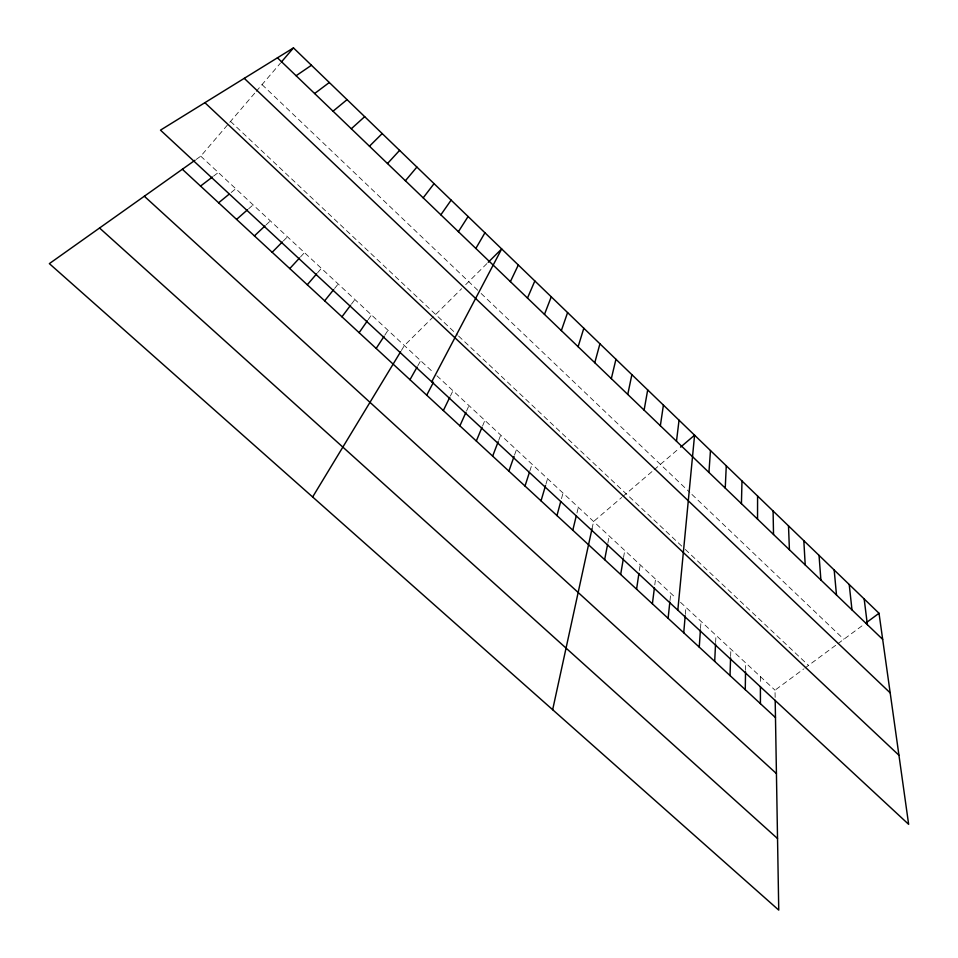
<?xml version="1.0" encoding="UTF-8"?>
<svg xmlns="http://www.w3.org/2000/svg" width="958" height="958" viewBox="0 0 958 958"><rect width="100%" height="100%" fill="white"/><g stroke="black" fill="none" stroke-linecap="round" stroke-linejoin="round"><path stroke-width="0.72" stroke-dasharray="4.79 3.59" d="M745.563 670.337L745.671 662.888M730.631 656.47L730.87 649.129M715.614 642.543L715.973 635.286M700.514 628.52L701.005 621.359M685.317 614.413L685.928 607.348M669.989 600.63L670.768 593.241M654.781 584.883L655.523 579.063M639.333 570.537L640.183 564.801M623.55 557.508L624.748 550.443M607.875 542.97L609.216 536.013M592.02 528.756L593.601 521.487L621.73 497.441M576.956 513.033L578.345 507.297M561.496 498.663L563.005 493.023M545.928 484.221L547.569 478.677M529.834 471.049L532.037 464.235M514.53 455.062L516.41 449.709M498.687 440.357L500.699 435.1M482.604 425.903L484.892 420.394M466.558 411.006L468.989 405.605M450.416 396.013L452.978 390.72M417.832 365.764L420.682 360.687M401.39 350.496L404.396 345.539L461.648 288.681M384.841 335.132L387.99 330.294M368.195 319.673L371.5 314.954M351.442 304.129L354.903 299.519M334.581 288.478L338.198 283.987M196.151 159.447L200.761 156.178L255.295 92.495M256.253 91.369L280.443 63.12M317.625 272.731L321.385 268.36M300.561 256.888L304.476 252.637M283.376 240.937L287.46 236.806M465.696 284.67L487.167 263.342M266.096 224.891L270.336 220.891M248.697 208.736L253.104 204.868M622.82 496.507L653.057 470.665M654.11 469.767L679.533 448.045M231.189 192.486L235.764 188.738M213.574 176.128L218.316 172.512M775.142 697.4L775.01 690.179L803.69 668.971M804.9 668.085L836.729 644.542M837.915 643.668L864.858 623.742M200.761 156.178L433.639 372.746M436.884 375.752L676.18 598.283M680.515 602.307L775.01 690.179M230.531 121.415L457.505 335.049M458.595 336.066L684.251 548.467M685.281 549.437L808.504 665.415M262.037 84.615L480.09 292.489M481.12 293.471L689.832 492.436M691.927 494.436L843.854 639.273M760.389 676.576L760.389 683.713"/><path stroke-width="1.44" d="M757.538 519.128L757.586 496.028M745.264 689.664L745.54 671.821M741.432 503.657L741.983 480.964M730.02 675.57L730.583 657.942M725.242 488.089L726.272 465.804M714.692 661.391L715.542 643.992M699.256 647.129L700.418 629.945M708.932 472.426L710.477 450.535M683.737 632.771L685.198 615.826M677.821 610.162L694.574 435.183L680.599 447.123M668.109 618.329L669.834 602.103M676.48 441.243L679.042 420.191M652.386 603.803L654.422 587.793M660.349 425.747L663.415 405.102M636.579 589.182L638.914 573.411M620.664 574.465L623.311 558.921M644.111 410.144L647.692 389.918M604.642 559.664L607.611 544.36M627.765 394.433L631.873 374.65M552.658 709.71L592.02 528.756M611.324 378.638L615.946 359.274M572.8 530.217L576.261 515.895M556.957 515.584L560.741 501.489M594.774 362.723L599.936 343.802M541.03 500.854L545.521 485.61M578.117 346.712L583.817 328.247M525.008 486.041L529.403 472.414M561.34 330.606L567.591 312.583M508.878 471.132L514.063 456.403M492.651 456.128L498.184 441.674M544.467 314.392L551.269 296.824M476.318 441.027L482.03 427.268M527.475 298.07L534.839 280.957M459.888 425.843L465.947 412.347M510.386 281.64L518.314 264.995M443.35 410.551L449.769 397.331M426.717 395.175L433.495 382.23M431.711 381.811L501.681 248.936L488.209 262.312M409.976 379.703L417.113 367.034M475.851 248.445L484.94 232.77M312.643 496.974L400.636 351.73M458.403 231.692L468.091 216.508M376.171 348.449L384.05 336.342M359.118 332.677L367.369 320.858M440.848 214.82L451.134 200.126M341.946 316.811L350.58 305.279M423.185 197.839L434.07 183.649M324.666 300.824L333.683 289.603M405.39 180.751L416.886 167.063M281.377 62.03L293.471 47.9L879.013 613.276L908.639 824.323L160.489 130.144L293.471 47.9M307.279 284.754L316.679 273.82M387.487 163.543L399.606 150.37M289.771 268.575L299.579 257.942M272.156 252.289L282.359 241.967M369.453 146.215L382.206 133.569M254.421 235.896L265.031 225.884M351.299 128.767L364.687 116.66M236.578 219.394L247.595 209.706M333.025 111.212L347.059 99.644M218.616 202.797L228.914 194.354M200.533 186.08L212.389 177.038M314.631 93.525L329.312 82.508M866.044 622.868L879.013 613.276M195.001 160.273L49.361 263.63L778.746 910.1L775.19 700.286M296.106 75.73L311.458 65.264M99.548 228.016L777.537 838.549M144.323 196.234L776.435 773.585M182.343 169.255L775.477 717.59M204.892 102.686L898.939 755.251M244.254 78.34L890.186 692.874M277.449 57.803L882.677 639.381M864.164 598.93L867.373 624.676M849.219 584.5L851.985 609.887M834.178 569.986L836.49 595.002M819.042 555.377L820.898 580.021M803.822 540.671L805.211 564.945M788.506 525.882L789.416 549.772M773.094 511.009L773.525 534.504M760.401 686.563L760.424 703.675"/></g></svg>
